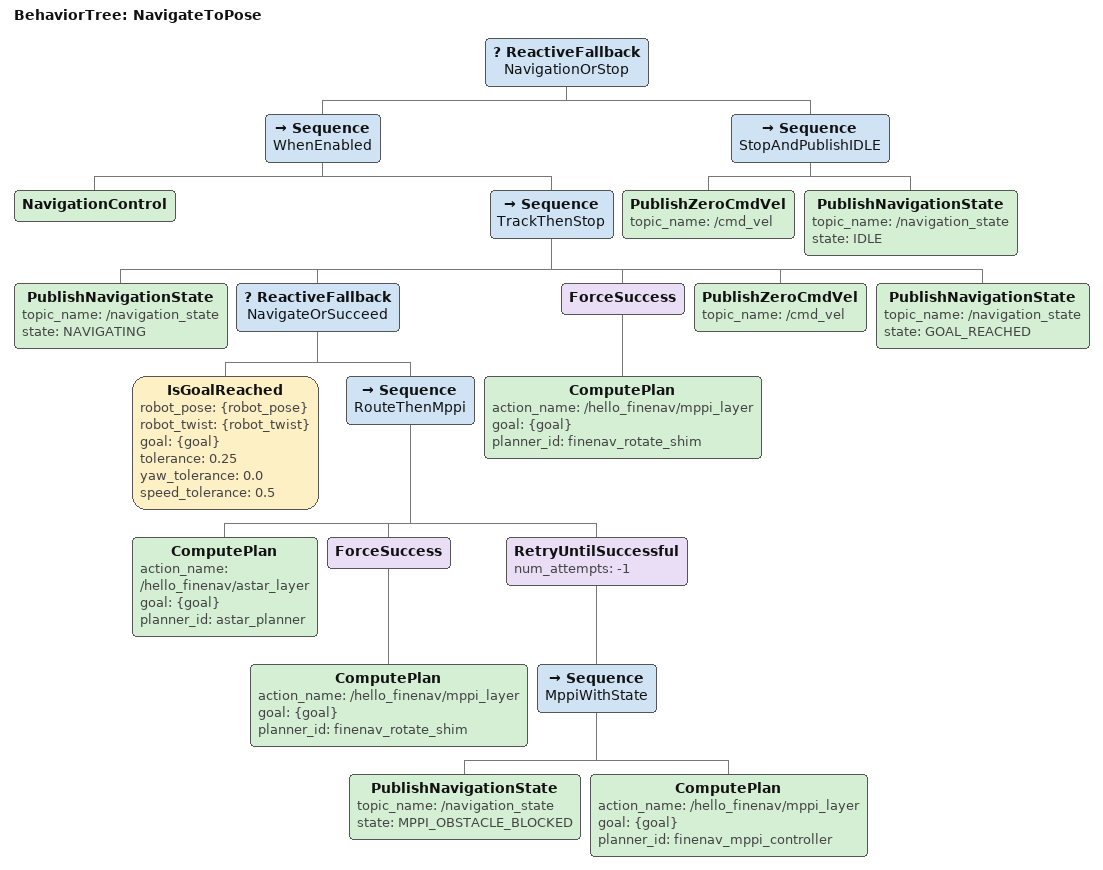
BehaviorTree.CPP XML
<!--
  ~ Copyright (c) 2026.
  ~ IWIN-FINS Lab, Shanghai Jiao Tong University, Shanghai, China.
  ~ All rights reserved.
  -->

<root BTCPP_format="4">

    <!-- 主导航行为树：支持动态跟随抢占普通导航
         ReactiveFallback: 导航启用时执行 TrackThenStop；
         导航停止时 NavigationControl 返回 FAILURE → 执行 StopAndPublishIDLE -->
    <BehaviorTree ID="NavigateToPose">
        <ReactiveFallback name="NavigationOrStop">
            <!-- 导航启用路径：NavigationControl SUCCESS → Sequence 继续 → TrackThenStop -->
            <Sequence name="WhenEnabled">
                <NavigationControl/>
                <Sequence name="TrackThenStop">
                    <!-- 发布导航运行状态 -->
                    <PublishNavigationState topic_name="/navigation_state" state="NAVIGATING"/>
                    <ReactiveFallback name="NavigateOrSucceed">
                        <!-- 阶段1: 仅检查位置到达（yaw 由后续节点专门处理） -->
                        <IsGoalReached  robot_pose="{robot_pose}"
                                        robot_twist="{robot_twist}"
                                        goal="{goal}"
                                        tolerance="0.25"
                                        yaw_tolerance="0.0"
                                        speed_tolerance="0.5"/>
                        <Sequence name="RouteThenMppi">
                            <ComputePlan action_name="/hello_finenav/astar_layer"
                                         goal="{goal}"
                                         planner_id="astar_planner"/>
                            <!--  TODO: 目前对于成功的判定有问题，当完成规划任务后，事实上返回的是Failure，所以需要 ForceSuccess-->
                            <ForceSuccess>
                                <ComputePlan action_name="/hello_finenav/mppi_layer"
                                             goal="{goal}"
                                             planner_id="finenav_rotate_shim"/>
                            </ForceSuccess>
                            <!-- MPPI 跟踪失败时仅重试 MPPI，不重新规划全局路径 -->
                            <RetryUntilSuccessful num_attempts="-1">
                                <Sequence name="MppiWithState">
                                    <!-- 发布被障碍物遮挡 MPPI 失败状态 -->
                                    <PublishNavigationState topic_name="/navigation_state" state="MPPI_OBSTACLE_BLOCKED"/>
                                    <ComputePlan action_name="/hello_finenav/mppi_layer"
                                                 goal="{goal}"
                                                 planner_id="finenav_mppi_controller"/>
                                </Sequence>
                            </RetryUntilSuccessful>
                        </Sequence>
                    </ReactiveFallback>
                    <!-- 阶段2: 位置到达后，旋转对齐 goal_pose 的朝向
                         RotateShim 在距离 goal < close_to_goal_threshold 时自动使用 goal 朝向 -->
                    <ForceSuccess>
                        <ComputePlan action_name="/hello_finenav/mppi_layer"
                                     goal="{goal}"
                                     planner_id="finenav_rotate_shim"/>
                    </ForceSuccess>
                    <!-- 阶段3: 安全停止 -->
                    <PublishZeroCmdVel topic_name="/cmd_vel"/>
                    <!-- 发布导航成功状态 -->
                    <PublishNavigationState topic_name="/navigation_state" state="GOAL_REACHED"/>
                </Sequence>
            </Sequence>
            <!-- 导航停止路径：发布零速 + 空闲状态 -->
            <Sequence name="StopAndPublishIDLE">
                <PublishZeroCmdVel topic_name="/cmd_vel"/>
                <PublishNavigationState topic_name="/navigation_state" state="IDLE"/>
            </Sequence>
        </ReactiveFallback>
    </BehaviorTree>
</root>
